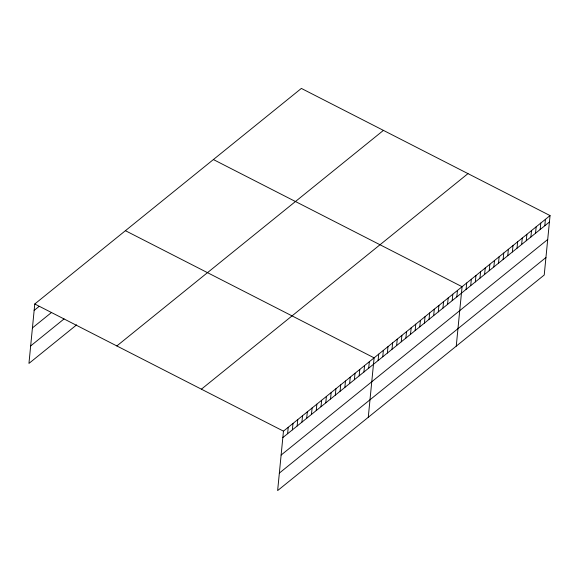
<?xml version="1.0" encoding="UTF-8"?>
<svg xmlns="http://www.w3.org/2000/svg" width="579" height="579" viewBox="0 0 579 579"><rect width="100%" height="100%" fill="white"/><g stroke="black" fill="none" stroke-linecap="round" stroke-linejoin="round"><path stroke-width="0.87" d="M550.05 215.583L283.464 431.145L277.638 490.579L544.224 275.018L550.05 215.583L301.362 88.421L34.776 303.982L28.95 363.417L76.652 324.848M287.604 433.722L288.233 427.288M292.373 429.864L293.003 423.43M297.143 426.006L297.772 419.572M301.912 422.149L302.549 415.715M306.682 418.291L307.319 411.857M311.459 414.434L312.088 408M316.228 410.576L316.858 404.142M320.998 406.719L321.627 400.284M325.767 402.861L326.397 396.427M330.537 399.003L331.166 392.569M335.306 395.146L335.936 388.712M340.076 391.288L340.713 384.854M344.852 387.431L345.482 380.996M349.622 383.573L350.252 377.139M354.391 379.715L355.021 373.281M359.161 375.858L359.791 369.424M363.93 372L364.56 365.566M368.7 368.143L369.33 361.709M368.273 417.285L374.106 357.851L125.419 230.695M378.101 360.543L378.731 354.109M382.733 356.802L383.363 350.367M387.365 353.052L387.995 346.618M391.99 349.311L392.627 342.877M396.622 345.569L397.252 339.135M401.254 341.82L401.884 335.386M405.886 338.078L406.516 331.644M410.511 334.336L411.148 327.902M415.143 330.587L415.773 324.153M419.775 326.846L420.405 320.411M424.407 323.104L425.037 316.67M429.032 319.362L429.669 312.928M433.664 315.613L434.293 309.179M438.296 311.871L438.925 305.437M442.928 308.129L443.557 301.695M447.553 304.38L448.189 297.946M452.185 300.639L452.814 294.204M456.817 296.897L457.446 290.463M456.252 346.148L462.078 286.714L213.39 159.558M466.073 289.406L466.71 282.972M470.705 285.664L471.335 279.23M475.337 281.922L475.967 275.488M479.969 278.173L480.599 271.739M484.594 274.432L485.231 267.997M489.226 270.69L489.856 264.256M493.858 266.941L494.488 260.507M498.49 263.199L499.12 256.765M503.115 259.457L503.752 253.023M507.747 255.708L508.376 249.274M512.379 251.966L513.008 245.532M517.011 248.225L517.64 241.79M521.636 244.483L522.272 238.049M526.268 240.734L526.897 234.3M530.9 236.992L531.529 230.558M535.532 233.25L536.161 226.816M540.156 229.501L540.793 223.067M544.788 225.759L545.418 219.325M34.147 310.416L38.916 306.559M32.431 327.909L51.517 312.479M30.665 345.931L64.059 318.928M116.842 345.945L383.428 130.384M201.398 389.182L467.984 173.62M282.834 437.579L549.42 222.018M281.119 455.065L547.705 239.503M279.353 473.086L545.939 257.525M34.776 303.982L283.464 431.145"/></g></svg>
